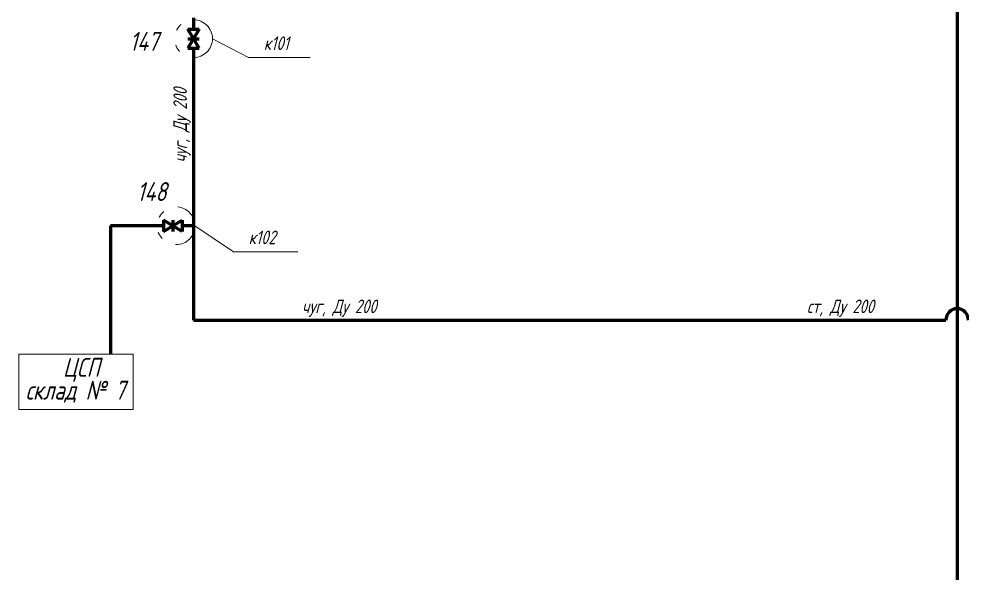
# Model space of a CAD drawing. Header units: millimetres. Extents: x 0 to 841, y 0 to 594.
# Drawn here: x 561.5 to 686.4, y 259.3 to 332.7 of the extents above; entities that cross this region are included whole.
import ezdxf

# ---------------------------------------------------------------- set-up
doc = ezdxf.new("R2010")
doc.units = ezdxf.units.MM
for name, pattern in [('K5LT_BASIC', [0]), ('K5LT_CHAIN_LINE_WITH_2_POINTS', [12, 4, -2, 1, -2, 1, -2]), ('K5LT_THIN', [0])]:
    doc.linetypes.add(name, pattern=pattern)
doc.styles.add('KTEXTSTYLE', font='GOST_AU.SHX', dxfattribs={"width": 0.96, "height": 5})

# ---------------------------------------------------------------- blocks, each defined once
blk = doc.blocks.new('T1')
at = {"color": 7, "char_height": 2.5, "attachment_point": 1, "style": 'KTEXTSTYLE'}
for s, insert in [('\\H5.0;\\W1.000;\\Q15;\\Q15;\\W0.965;\\H2.50;    ЦСП', (562.41, 287.81)), ('\\H5.0;\\W1.000;\\Q15;\\Q15;\\W0.965;\\H2.50;склад № 7', (562.41, 284.79))]:
    blk.add_mtext(s, dxfattribs=dict(at, insert=insert))
blk = doc.blocks.new('U181')
at = {"color": 7, "linetype": 'K5LT_THIN', "lineweight": 18, "true_color": 0xffffff}
for q in [(587.15, 330.08), (600.07, 327.58)]:
    blk.add_line((591.94, 327.58), q, dxfattribs=at)
at = {"color": 7, "insert": (593.94, 330.38), "char_height": 1.8, "attachment_point": 1, "style": 'KTEXTSTYLE'}
blk.add_mtext('\\H5.0;\\W1.000;\\Q15;\\Q15;\\W0.965;\\H1.80;к101', dxfattribs=at)
blk = doc.blocks.new('U182')
at = {"color": 7, "linetype": 'K5LT_THIN', "lineweight": 18, "true_color": 0xffffff}
for q in [(584.83, 305.31), (598.45, 301.87)]:
    blk.add_line((589.94, 301.87), q, dxfattribs=at)
at = {"color": 7, "insert": (591.94, 304.67), "char_height": 1.8, "attachment_point": 1, "style": 'KTEXTSTYLE'}
blk.add_mtext('\\H5.0;\\W1.000;\\Q15;\\Q15;\\W0.965;\\H1.80;к102', dxfattribs=at)
blk = doc.blocks.new('U439')
at = {"color": 143, "linetype": 'K5LT_BASIC', "lineweight": 60, "true_color": 0x33acca}
for p, q in [((583.9, 331.33), (585.4, 331.33)), ((585.4, 331.33), (583.9, 328.83)), ((585.4, 328.83), (583.9, 331.33)), ((583.9, 330.08), (585.4, 330.08)), ((583.9, 328.83), (585.4, 328.83))]:
    blk.add_line(p, q, dxfattribs=at)
blk = doc.blocks.new('U440')
at = {"color": 143, "linetype": 'K5LT_BASIC', "lineweight": 60, "true_color": 0x33acca}
for p, q in [((583.15, 304.56), (580.65, 306.06)), ((580.65, 306.06), (580.65, 304.56)), ((580.65, 304.56), (583.15, 306.06)), ((581.9, 306.06), (581.9, 304.56)), ((583.15, 306.06), (583.15, 304.56))]:
    blk.add_line(p, q, dxfattribs=at)
blk = doc.blocks.new('U512')
at = {"color": 7, "linetype": 'K5LT_THIN', "lineweight": 18, "true_color": 0xffffff}
for p, q in [((576.65, 288.31), (561.52, 288.31)), ((561.52, 288.31), (561.52, 281)), ((576.65, 281), (576.65, 288.31)), ((561.52, 281), (576.65, 281))]:
    blk.add_line(p, q, dxfattribs=at)

msp = doc.modelspace()

# ---------------------------------------------------------------- linework, layer by layer
at = {"color": 143, "linetype": 'K5LT_BASIC', "lineweight": 60, "true_color": 0x33acca}
for p, q in [((685.74, 561), (685.74, 151)), ((584.65, 332.83), (584.65, 331.33)), ((584.65, 328.83), (584.65, 292.83)), ((580.65, 305.31), (573.65, 305.31)), ((573.65, 305.31), (573.65, 288.31)), ((584.65, 305.31), (583.15, 305.31)), ((584.65, 292.83), (684.24, 292.83))]:
    msp.add_line(p, q, dxfattribs=at)
at = {"color": 7, "linetype": 'K5LT_CHAIN_LINE_WITH_2_POINTS', "lineweight": 18, "true_color": 0xffffff}
for centre in [(584.65, 330.08), (582.33, 305.31)]:
    msp.add_circle(centre, 2.5, dxfattribs=at)
at = {"color": 143, "linetype": 'K5LT_BASIC', "lineweight": 60, "true_color": 0x33acca}
msp.add_arc((685.74, 292.83), 1.5, 0, 180, dxfattribs=at)

# ---------------------------------------------------------------- block references
for name in ['U439', 'U181', 'U440', 'U182', 'U512', 'T1']:
    msp.add_blockref(name, (0, 0))

# ---------------------------------------------------------------- texts
at = {"color": 7, "attachment_point": 1, "style": 'KTEXTSTYLE'}
for s, insert, char_height in [('\\H5.0;\\W1.000;\\Q15;\\Q15;\\W0.965;\\H2.50;147', (576.18, 330.97), 2.5), ('\\H5.0;\\W1.000;\\Q15;\\Q15;\\W0.965;\\H2.50;148', (577.16, 311.08), 2.5), ('\\H5.0;\\W1.000;\\Q15;\\Q15;\\W0.965;\\H1.80;чуг, Ду 200', (599, 295.54), 1.8), ('\\H5.0;\\W1.000;\\Q15;\\Q15;\\W0.965;\\H1.80;ст, Ду 200', (665.85, 295.54), 1.8)]:
    msp.add_mtext(s, dxfattribs=dict(at, insert=insert, char_height=char_height))
at = {"color": 7, "insert": (581.97, 313.67), "char_height": 1.8, "attachment_point": 1, "rotation": 90, "style": 'KTEXTSTYLE'}
msp.add_mtext('\\H5.0;\\W1.000;\\Q15;\\Q15;\\W0.965;\\H1.80;чуг, Ду 200', dxfattribs=at)

doc.saveas('drawing.dxf')
